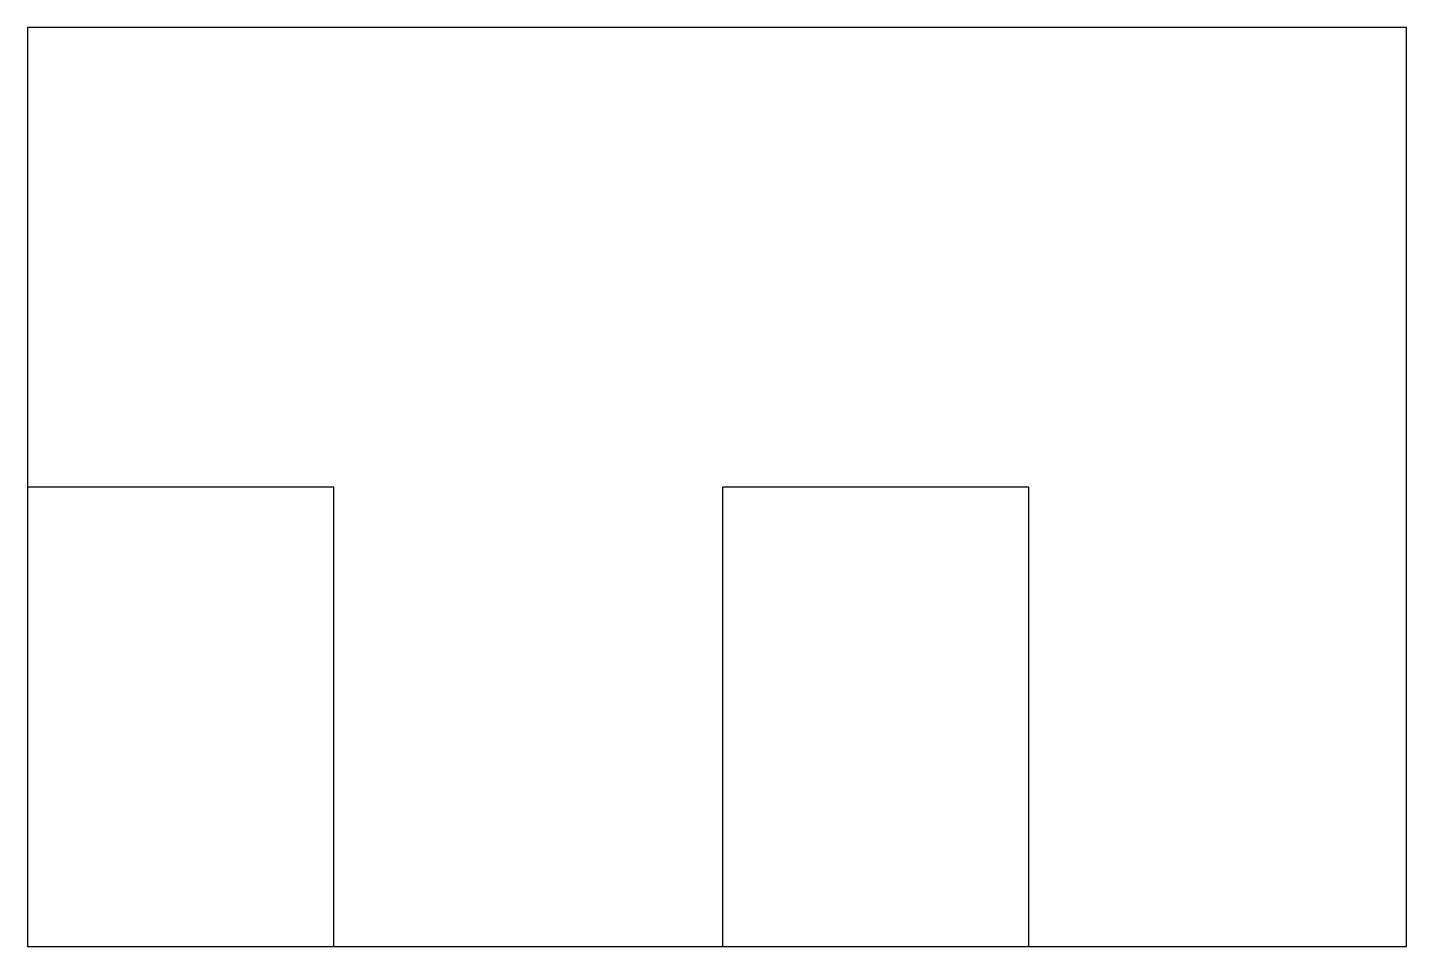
# Model space of a CAD drawing. Header units: millimetres. Extents: x 0 to 90, y 0 to 60.
import ezdxf

# ---------------------------------------------------------------- set-up
doc = ezdxf.new("R2010")
doc.units = ezdxf.units.MM
doc.layers.get('0').update_dxf_attribs({"linetype": 'CONTINUOUS'})

msp = doc.modelspace()

# ---------------------------------------------------------------- linework, layer by layer
for points in [[(0, 0), (90, 0), (90, 60), (0, 60)], [(0, 0), (20, 0), (20, 30), (0, 30)], [(45.35, 0), (65.35, 0), (65.35, 30), (45.35, 30)]]:
    msp.add_lwpolyline(points, close=True)

doc.saveas('drawing.dxf')
